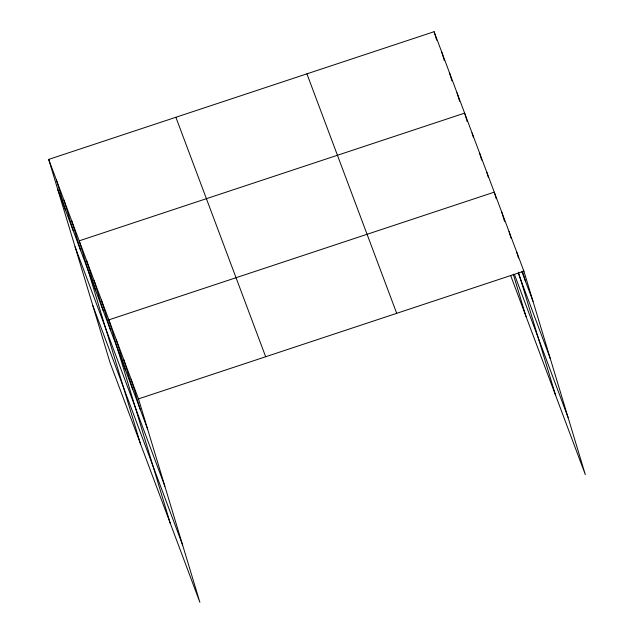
<?xml version="1.0" encoding="UTF-8"?>
<svg xmlns="http://www.w3.org/2000/svg" width="634" height="634" viewBox="0 0 634 634"><rect width="100%" height="100%" fill="white"/><g stroke="black" fill="none" stroke-linecap="round" stroke-linejoin="round"><path stroke-width="0.95" d="M48.691 159.411L138.481 398.889L199.892 602.3L110.102 362.822L48.691 159.411L434.108 31.7L523.898 271.178L585.309 474.589L510.782 275.822M138.481 398.889L523.898 271.178M521.901 271.717L533.012 301.348M518.279 273.206L550.272 358.519M514.515 274.633L568.048 417.418M306.919 73.845L396.71 313.323M175.88 117.266L265.67 356.744M57.797 189.59L147.595 429.067M75.058 246.761L164.856 486.23M92.841 305.659L182.64 545.137M516.488 251.421L518.485 258.022M522.471 271.225L525.602 281.599M509.086 231.664L511.075 238.265M501.676 211.907L504.521 221.337M496.256 198.751L494.266 192.15L108.85 319.861L170.261 523.272M518.406 272.113L555.677 395.561M486.857 172.393L488.283 177.108M479.447 152.635L481.729 160.18M472.045 132.878L473.463 137.594M467.195 121.609L464.635 113.121L79.218 240.833L140.629 444.244M513.239 274.118L526.046 316.532M457.003 92.77L459.563 101.25M449.371 72.411L451.931 80.898M441.739 52.059L444.299 60.539M434.108 31.7L436.668 40.188M131.072 379.132L140.185 409.31M123.67 359.375L132.775 389.553M116.26 339.618L125.366 369.796M101.44 300.104L110.554 330.282M94.038 280.347L103.144 310.525M86.628 260.59L95.734 290.768M71.587 220.481L80.7 250.66M63.955 200.122L73.061 230.3M56.323 179.771L65.429 209.949"/></g></svg>
